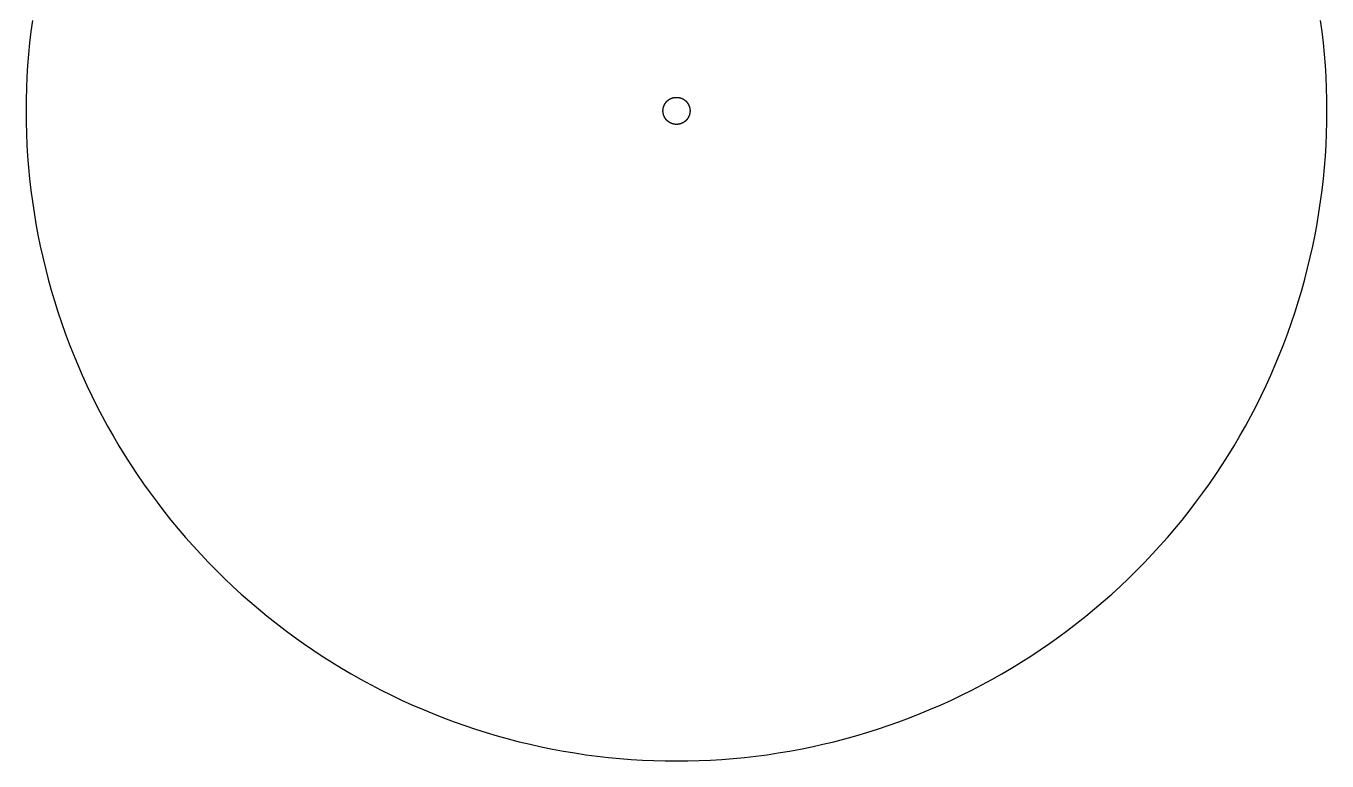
# Model space of a CAD drawing. Header units: metres. Extents: x -125 to 125, y -125 to 158.
# Drawn here: x -125 to 125, y -125 to 16.3 of the extents above; entities that cross this region are included whole.
import ezdxf

# ---------------------------------------------------------------- set-up
doc = ezdxf.new("R2010")
doc.units = ezdxf.units.M

msp = doc.modelspace()

# ---------------------------------------------------------------- linework, layer by layer
for p, q in [((-124.068, 15.2337), (-124.315, 13.0661)), ((-123.784, 17.3966), (-124.068, 15.2337)), ((124.068, 15.2337), (123.784, 17.3966)), ((124.315, 13.0661), (124.068, 15.2337)), ((-124.315, 13.0661), (-124.524, 10.8945)), ((124.524, 10.8945), (124.315, 13.0661)), ((-124.524, 10.8945), (-124.695, 8.71956)), ((124.695, 8.71956), (124.524, 10.8945)), ((-124.695, 8.71956), (-124.829, 6.54199)), ((124.829, 6.54199), (124.695, 8.71956)), ((-124.829, 6.54199), (-124.924, 4.36243)), ((124.924, 4.36243), (124.829, 6.54199)), ((-124.924, 4.36243), (-124.981, 2.18155)), ((-0.716644, 2.49927), (-0.672928, 2.5114)), ((-0.672928, 2.5114), (-0.628983, 2.52277)), ((-0.628983, 2.52277), (-0.584869, 2.53336)), ((-0.584869, 2.53336), (-0.540558, 2.54318)), ((-0.540558, 2.54318), (-0.496094, 2.55222)), ((-0.496094, 2.55222), (-0.451477, 2.56049)), ((-0.451477, 2.56049), (-0.406723, 2.56798)), ((-0.406723, 2.56798), (-0.361847, 2.57469)), ((-0.361847, 2.57469), (-0.316849, 2.58061)), ((-0.316849, 2.58061), (-0.271759, 2.58575)), ((-0.271759, 2.58575), (-0.226593, 2.5901)), ((-0.226593, 2.5901), (-0.181366, 2.59366)), ((-0.181366, 2.59366), (-0.136063, 2.59644)), ((-0.136063, 2.59644), (-0.090729, 2.5984)), ((-0.090729, 2.5984), (-0.045364, 2.59959)), ((-0.045364, 2.59959), (0, 2.59999)), ((0, 2.59999), (0.045364, 2.59959)), ((0.045364, 2.59959), (0.090729, 2.5984)), ((0.090729, 2.5984), (0.136063, 2.59644)), ((0.136063, 2.59644), (0.181366, 2.59366)), ((0.181366, 2.59366), (0.226593, 2.5901)), ((0.226593, 2.5901), (0.271759, 2.58575)), ((0.271759, 2.58575), (0.316849, 2.58061)), ((0.316849, 2.58061), (0.361847, 2.57469)), ((0.361847, 2.57469), (0.406723, 2.56798)), ((0.406723, 2.56798), (0.451477, 2.56049)), ((0.451477, 2.56049), (0.496094, 2.55222)), ((0.496094, 2.55222), (0.540558, 2.54318)), ((0.540558, 2.54318), (0.584869, 2.53336)), ((0.584869, 2.53336), (0.628983, 2.52277)), ((0.628983, 2.52277), (0.672928, 2.5114)), ((0.672928, 2.5114), (0.716644, 2.49927)), ((124.981, 2.18155), (124.924, 4.36243)), ((-124.981, 2.18155), (-125, 0)), ((-125, 0), (-124.981, -2.18155)), ((-2.59999, 0), (-2.59959, 0.045364)), ((-2.59959, -0.045364), (-2.59999, 0)), ((-2.59959, 0.045364), (-2.5984, 0.090729)), ((-2.5984, 0.090729), (-2.59644, 0.136063)), ((-2.59644, 0.136063), (-2.59366, 0.181366)), ((-2.59366, 0.181366), (-2.5901, 0.226593)), ((-2.5901, 0.226593), (-2.58575, 0.271759)), ((-2.58575, 0.271759), (-2.58061, 0.316849)), ((-2.58061, 0.316849), (-2.57469, 0.361847)), ((-2.57469, 0.361847), (-2.56798, 0.406723)), ((-2.56798, 0.406723), (-2.56049, 0.451477)), ((-2.56049, 0.451477), (-2.55222, 0.496094)), ((-2.55222, 0.496094), (-2.54318, 0.540558)), ((-2.54318, 0.540558), (-2.53336, 0.584869)), ((-2.53336, 0.584869), (-2.52277, 0.628983)), ((-2.52277, 0.628983), (-2.5114, 0.672928)), ((-2.5114, 0.672928), (-2.49927, 0.716644)), ((-2.49927, 0.716644), (-2.48639, 0.760162)), ((-2.48639, 0.760162), (-2.47273, 0.803436)), ((-2.47273, 0.803436), (-2.45834, 0.846466)), ((-2.45834, 0.846466), (-2.44319, 0.889252)), ((-2.44319, 0.889252), (-2.42731, 0.931747)), ((-2.42731, 0.931747), (-2.41068, 0.973969)), ((-2.41068, 0.973969), (-2.39331, 1.0159)), ((-2.39331, 1.0159), (-2.37521, 1.05751)), ((-2.37521, 1.05751), (-2.3564, 1.0988)), ((-2.3564, 1.0988), (-2.33685, 1.13976)), ((-2.33685, 1.13976), (-2.3166, 1.18037)), ((-2.3166, 1.18037), (-2.29565, 1.22061)), ((-2.29565, 1.22061), (-2.274, 1.2605)), ((-2.274, 1.2605), (-2.25166, 1.29999)), ((-2.25166, 1.29999), (-2.22862, 1.3391)), ((-2.22862, 1.3391), (-2.20491, 1.37778)), ((-2.20491, 1.37778), (-2.18054, 1.41606)), ((-2.18054, 1.41606), (-2.15549, 1.45389)), ((-2.15549, 1.45389), (-2.12979, 1.49129)), ((-2.12979, 1.49129), (-2.10344, 1.52823)), ((-2.10344, 1.52823), (-2.07645, 1.56471)), ((-2.07645, 1.56471), (-2.04881, 1.60071)), ((-2.04881, 1.60071), (-2.02057, 1.63623)), ((-2.02057, 1.63623), (-1.99171, 1.67123)), ((-1.99171, 1.67123), (-1.96223, 1.70575)), ((-1.96223, 1.70575), (-1.93217, 1.73973)), ((-1.93217, 1.73973), (-1.9015, 1.77319)), ((-1.9015, 1.77319), (-1.87027, 1.80611)), ((-1.87027, 1.80611), (-1.83847, 1.83847)), ((-1.83847, 1.83847), (-1.80611, 1.87027)), ((-1.80611, 1.87027), (-1.77319, 1.9015)), ((-1.77319, 1.9015), (-1.73973, 1.93217)), ((-1.73973, 1.93217), (-1.70575, 1.96223)), ((-1.70575, 1.96223), (-1.67123, 1.99171)), ((-1.67123, 1.99171), (-1.63623, 2.02057)), ((-1.63623, 2.02057), (-1.60071, 2.04881)), ((-1.60071, 2.04881), (-1.56471, 2.07645)), ((-1.56471, 2.07645), (-1.52823, 2.10344)), ((-1.52823, 2.10344), (-1.49129, 2.12979)), ((-1.49129, 2.12979), (-1.45389, 2.15549)), ((-1.45389, 2.15549), (-1.41606, 2.18054)), ((-1.41606, 2.18054), (-1.37778, 2.20491)), ((-1.37778, 2.20491), (-1.3391, 2.22862)), ((-1.3391, 2.22862), (-1.29999, 2.25166)), ((-1.29999, 2.25166), (-1.2605, 2.274)), ((-1.2605, 2.274), (-1.22061, 2.29565)), ((-1.22061, 2.29565), (-1.18037, 2.3166)), ((-1.18037, 2.3166), (-1.13976, 2.33685)), ((-1.13976, 2.33685), (-1.0988, 2.3564)), ((-1.0988, 2.3564), (-1.05751, 2.37521)), ((-1.05751, 2.37521), (-1.0159, 2.39331)), ((-1.0159, 2.39331), (-0.973969, 2.41068)), ((-0.973969, 2.41068), (-0.931747, 2.42731)), ((-0.931747, 2.42731), (-0.889252, 2.44319)), ((-0.889252, 2.44319), (-0.846466, 2.45834)), ((-0.846466, 2.45834), (-0.803436, 2.47273)), ((-0.803436, 2.47273), (-0.760162, 2.48639)), ((-0.760162, 2.48639), (-0.716644, 2.49927)), ((0.716644, 2.49927), (0.760162, 2.48639)), ((0.760162, 2.48639), (0.803436, 2.47273)), ((0.803436, 2.47273), (0.846466, 2.45834)), ((0.846466, 2.45834), (0.889252, 2.44319)), ((0.889252, 2.44319), (0.931747, 2.42731)), ((0.931747, 2.42731), (0.973969, 2.41068)), ((0.973969, 2.41068), (1.0159, 2.39331)), ((1.0159, 2.39331), (1.05751, 2.37521)), ((1.05751, 2.37521), (1.0988, 2.3564)), ((1.0988, 2.3564), (1.13976, 2.33685)), ((1.13976, 2.33685), (1.18037, 2.3166)), ((1.18037, 2.3166), (1.22061, 2.29565)), ((1.22061, 2.29565), (1.2605, 2.274)), ((1.2605, 2.274), (1.29999, 2.25166)), ((1.29999, 2.25166), (1.3391, 2.22862)), ((1.3391, 2.22862), (1.37778, 2.20491)), ((1.37778, 2.20491), (1.41606, 2.18054)), ((1.41606, 2.18054), (1.45389, 2.15549)), ((1.45389, 2.15549), (1.49129, 2.12979)), ((1.49129, 2.12979), (1.52823, 2.10344)), ((1.52823, 2.10344), (1.56471, 2.07645)), ((1.56471, 2.07645), (1.60071, 2.04881)), ((1.60071, 2.04881), (1.63623, 2.02057)), ((1.63623, 2.02057), (1.67123, 1.99171)), ((1.67123, 1.99171), (1.70575, 1.96223)), ((1.70575, 1.96223), (1.73973, 1.93217)), ((1.73973, 1.93217), (1.77319, 1.9015)), ((1.77319, 1.9015), (1.80611, 1.87027)), ((1.80611, 1.87027), (1.83847, 1.83847)), ((1.83847, 1.83847), (1.87027, 1.80611)), ((1.87027, 1.80611), (1.9015, 1.77319)), ((1.9015, 1.77319), (1.93217, 1.73973)), ((1.93217, 1.73973), (1.96223, 1.70575)), ((1.96223, 1.70575), (1.99171, 1.67123)), ((1.99171, 1.67123), (2.02057, 1.63623)), ((2.02057, 1.63623), (2.04881, 1.60071)), ((2.04881, 1.60071), (2.07645, 1.56471)), ((2.07645, 1.56471), (2.10344, 1.52823)), ((2.10344, 1.52823), (2.12979, 1.49129)), ((2.12979, 1.49129), (2.15549, 1.45389)), ((2.15549, 1.45389), (2.18054, 1.41606)), ((2.18054, 1.41606), (2.20491, 1.37778)), ((2.20491, 1.37778), (2.22862, 1.3391)), ((2.22862, 1.3391), (2.25166, 1.29999)), ((2.25166, 1.29999), (2.274, 1.2605)), ((2.274, 1.2605), (2.29565, 1.22061)), ((2.29565, 1.22061), (2.3166, 1.18037)), ((2.3166, 1.18037), (2.33685, 1.13976)), ((2.33685, 1.13976), (2.3564, 1.0988)), ((2.3564, 1.0988), (2.37521, 1.05751)), ((2.37521, 1.05751), (2.39331, 1.0159)), ((2.39331, 1.0159), (2.41068, 0.973969)), ((2.41068, 0.973969), (2.42731, 0.931747)), ((2.42731, 0.931747), (2.44319, 0.889252)), ((2.44319, 0.889252), (2.45834, 0.846466)), ((2.45834, 0.846466), (2.47273, 0.803436)), ((2.47273, 0.803436), (2.48639, 0.760162)), ((2.48639, 0.760162), (2.49927, 0.716644)), ((2.49927, 0.716644), (2.5114, 0.672928)), ((2.5114, 0.672928), (2.52277, 0.628983)), ((2.52277, 0.628983), (2.53336, 0.584869)), ((2.53336, 0.584869), (2.54318, 0.540558)), ((2.54318, 0.540558), (2.55222, 0.496094)), ((2.55222, 0.496094), (2.56049, 0.451477)), ((2.56049, 0.451477), (2.56798, 0.406723)), ((2.56798, 0.406723), (2.57469, 0.361847)), ((2.57469, 0.361847), (2.58061, 0.316849)), ((2.58061, 0.316849), (2.58575, 0.271759)), ((2.58575, 0.271759), (2.5901, 0.226593)), ((2.5901, 0.226593), (2.59366, 0.181366)), ((2.59366, 0.181366), (2.59644, 0.136063)), ((2.59644, 0.136063), (2.5984, 0.090729)), ((2.5984, 0.090729), (2.59959, 0.045364)), ((2.59959, 0.045364), (2.59999, 0)), ((2.59999, 0), (2.59959, -0.045364)), ((125, 0), (124.981, 2.18155)), ((124.981, -2.18155), (125, 0)), ((-124.981, -2.18155), (-124.924, -4.36243)), ((-2.5984, -0.090729), (-2.59959, -0.045364)), ((-2.59644, -0.136063), (-2.5984, -0.090729)), ((-2.59366, -0.181366), (-2.59644, -0.136063)), ((-2.5901, -0.226593), (-2.59366, -0.181366)), ((-2.58575, -0.271759), (-2.5901, -0.226593)), ((-2.58061, -0.316849), (-2.58575, -0.271759)), ((-2.57469, -0.361847), (-2.58061, -0.316849)), ((-2.56798, -0.406723), (-2.57469, -0.361847)), ((-2.56049, -0.451477), (-2.56798, -0.406723)), ((-2.55222, -0.496094), (-2.56049, -0.451477)), ((-2.54318, -0.540558), (-2.55222, -0.496094)), ((-2.53336, -0.584869), (-2.54318, -0.540558)), ((-2.52277, -0.628983), (-2.53336, -0.584869)), ((-2.5114, -0.672928), (-2.52277, -0.628983)), ((-2.49927, -0.716644), (-2.5114, -0.672928)), ((-2.48639, -0.760162), (-2.49927, -0.716644)), ((-2.47273, -0.803436), (-2.48639, -0.760162)), ((-2.45834, -0.846466), (-2.47273, -0.803436)), ((-2.44319, -0.889252), (-2.45834, -0.846466)), ((-2.42731, -0.931747), (-2.44319, -0.889252)), ((-2.41068, -0.973969), (-2.42731, -0.931747)), ((-2.39331, -1.0159), (-2.41068, -0.973969)), ((-2.37521, -1.05751), (-2.39331, -1.0159)), ((-2.3564, -1.0988), (-2.37521, -1.05751)), ((-2.33685, -1.13976), (-2.3564, -1.0988)), ((-2.3166, -1.18037), (-2.33685, -1.13976)), ((-2.29565, -1.22061), (-2.3166, -1.18037)), ((-2.274, -1.2605), (-2.29565, -1.22061)), ((-2.25166, -1.29999), (-2.274, -1.2605)), ((-2.22862, -1.3391), (-2.25166, -1.29999)), ((-2.20491, -1.37778), (-2.22862, -1.3391)), ((-2.18054, -1.41606), (-2.20491, -1.37778)), ((-2.15549, -1.45389), (-2.18054, -1.41606)), ((-2.12979, -1.49129), (-2.15549, -1.45389)), ((-2.10344, -1.52823), (-2.12979, -1.49129)), ((-2.07645, -1.56471), (-2.10344, -1.52823)), ((-2.04881, -1.60071), (-2.07645, -1.56471)), ((-2.02057, -1.63623), (-2.04881, -1.60071)), ((-1.99171, -1.67123), (-2.02057, -1.63623)), ((-1.96223, -1.70575), (-1.99171, -1.67123)), ((-1.93217, -1.73973), (-1.96223, -1.70575)), ((-1.9015, -1.77319), (-1.93217, -1.73973)), ((-1.87027, -1.80611), (-1.9015, -1.77319)), ((-1.83847, -1.83847), (-1.87027, -1.80611)), ((-1.80611, -1.87027), (-1.83847, -1.83847)), ((-1.77319, -1.9015), (-1.80611, -1.87027)), ((-1.73973, -1.93217), (-1.77319, -1.9015)), ((-1.70575, -1.96223), (-1.73973, -1.93217)), ((-1.67123, -1.99171), (-1.70575, -1.96223)), ((-1.63623, -2.02057), (-1.67123, -1.99171)), ((-1.60071, -2.04881), (-1.63623, -2.02057)), ((-1.56471, -2.07645), (-1.60071, -2.04881)), ((-1.52823, -2.10344), (-1.56471, -2.07645)), ((-1.49129, -2.12979), (-1.52823, -2.10344)), ((-1.45389, -2.15549), (-1.49129, -2.12979)), ((-1.41606, -2.18054), (-1.45389, -2.15549)), ((-1.37778, -2.20491), (-1.41606, -2.18054)), ((-1.3391, -2.22862), (-1.37778, -2.20491)), ((-1.29999, -2.25166), (-1.3391, -2.22862)), ((-1.2605, -2.274), (-1.29999, -2.25166)), ((-1.22061, -2.29565), (-1.2605, -2.274)), ((-1.18037, -2.3166), (-1.22061, -2.29565)), ((-1.13976, -2.33685), (-1.18037, -2.3166)), ((-1.0988, -2.3564), (-1.13976, -2.33685)), ((-1.05751, -2.37521), (-1.0988, -2.3564)), ((-1.0159, -2.39331), (-1.05751, -2.37521)), ((-0.973969, -2.41068), (-1.0159, -2.39331)), ((-0.931747, -2.42731), (-0.973969, -2.41068)), ((-0.889252, -2.44319), (-0.931747, -2.42731)), ((-0.846466, -2.45834), (-0.889252, -2.44319)), ((-0.803436, -2.47273), (-0.846466, -2.45834)), ((-0.760162, -2.48639), (-0.803436, -2.47273)), ((-0.716644, -2.49927), (-0.760162, -2.48639)), ((-0.672928, -2.5114), (-0.716644, -2.49927)), ((0.716644, -2.49927), (0.672928, -2.5114)), ((0.760162, -2.48639), (0.716644, -2.49927)), ((0.803436, -2.47273), (0.760162, -2.48639)), ((0.846466, -2.45834), (0.803436, -2.47273)), ((0.889252, -2.44319), (0.846466, -2.45834)), ((0.931747, -2.42731), (0.889252, -2.44319)), ((0.973969, -2.41068), (0.931747, -2.42731)), ((1.0159, -2.39331), (0.973969, -2.41068)), ((1.05751, -2.37521), (1.0159, -2.39331)), ((1.0988, -2.3564), (1.05751, -2.37521)), ((1.13976, -2.33685), (1.0988, -2.3564)), ((1.18037, -2.3166), (1.13976, -2.33685)), ((1.22061, -2.29565), (1.18037, -2.3166)), ((1.2605, -2.274), (1.22061, -2.29565)), ((1.29999, -2.25166), (1.2605, -2.274)), ((1.3391, -2.22862), (1.29999, -2.25166)), ((1.37778, -2.20491), (1.3391, -2.22862)), ((1.41606, -2.18054), (1.37778, -2.20491)), ((1.45389, -2.15549), (1.41606, -2.18054)), ((1.49129, -2.12979), (1.45389, -2.15549)), ((1.52823, -2.10344), (1.49129, -2.12979)), ((1.56471, -2.07645), (1.52823, -2.10344)), ((1.60071, -2.04881), (1.56471, -2.07645)), ((1.63623, -2.02057), (1.60071, -2.04881)), ((1.67123, -1.99171), (1.63623, -2.02057)), ((1.70575, -1.96223), (1.67123, -1.99171)), ((1.73973, -1.93217), (1.70575, -1.96223)), ((1.77319, -1.9015), (1.73973, -1.93217)), ((1.80611, -1.87027), (1.77319, -1.9015)), ((1.83847, -1.83847), (1.80611, -1.87027)), ((1.87027, -1.80611), (1.83847, -1.83847)), ((1.9015, -1.77319), (1.87027, -1.80611)), ((1.93217, -1.73973), (1.9015, -1.77319)), ((1.96223, -1.70575), (1.93217, -1.73973)), ((1.99171, -1.67123), (1.96223, -1.70575)), ((2.02057, -1.63623), (1.99171, -1.67123)), ((2.04881, -1.60071), (2.02057, -1.63623)), ((2.07645, -1.56471), (2.04881, -1.60071)), ((2.10344, -1.52823), (2.07645, -1.56471)), ((2.12979, -1.49129), (2.10344, -1.52823)), ((2.15549, -1.45389), (2.12979, -1.49129)), ((2.18054, -1.41606), (2.15549, -1.45389)), ((2.20491, -1.37778), (2.18054, -1.41606)), ((2.22862, -1.3391), (2.20491, -1.37778)), ((2.25166, -1.29999), (2.22862, -1.3391)), ((2.274, -1.2605), (2.25166, -1.29999)), ((2.29565, -1.22061), (2.274, -1.2605)), ((2.3166, -1.18037), (2.29565, -1.22061)), ((2.33685, -1.13976), (2.3166, -1.18037)), ((2.3564, -1.0988), (2.33685, -1.13976)), ((2.37521, -1.05751), (2.3564, -1.0988)), ((2.39331, -1.0159), (2.37521, -1.05751)), ((2.41068, -0.973969), (2.39331, -1.0159)), ((2.42731, -0.931747), (2.41068, -0.973969)), ((2.44319, -0.889252), (2.42731, -0.931747)), ((2.45834, -0.846466), (2.44319, -0.889252)), ((2.47273, -0.803436), (2.45834, -0.846466)), ((2.48639, -0.760162), (2.47273, -0.803436)), ((2.49927, -0.716644), (2.48639, -0.760162)), ((2.5114, -0.672928), (2.49927, -0.716644)), ((2.52277, -0.628983), (2.5114, -0.672928)), ((2.53336, -0.584869), (2.52277, -0.628983)), ((2.54318, -0.540558), (2.53336, -0.584869)), ((2.55222, -0.496094), (2.54318, -0.540558)), ((2.56049, -0.451477), (2.55222, -0.496094)), ((2.56798, -0.406723), (2.56049, -0.451477)), ((2.57469, -0.361847), (2.56798, -0.406723)), ((2.58061, -0.316849), (2.57469, -0.361847)), ((2.58575, -0.271759), (2.58061, -0.316849)), ((2.5901, -0.226593), (2.58575, -0.271759)), ((2.59366, -0.181366), (2.5901, -0.226593)), ((2.59644, -0.136063), (2.59366, -0.181366)), ((2.5984, -0.090729), (2.59644, -0.136063)), ((2.59959, -0.045364), (2.5984, -0.090729)), ((124.924, -4.36243), (124.981, -2.18155)), ((-124.924, -4.36243), (-124.829, -6.54199)), ((-0.628983, -2.52277), (-0.672928, -2.5114)), ((-0.584869, -2.53336), (-0.628983, -2.52277)), ((-0.540558, -2.54318), (-0.584869, -2.53336)), ((-0.496094, -2.55222), (-0.540558, -2.54318)), ((-0.451477, -2.56049), (-0.496094, -2.55222)), ((-0.406723, -2.56798), (-0.451477, -2.56049)), ((-0.361847, -2.57469), (-0.406723, -2.56798)), ((-0.316849, -2.58061), (-0.361847, -2.57469)), ((-0.271759, -2.58575), (-0.316849, -2.58061)), ((-0.226593, -2.5901), (-0.271759, -2.58575)), ((-0.181366, -2.59366), (-0.226593, -2.5901)), ((-0.136063, -2.59644), (-0.181366, -2.59366)), ((-0.090729, -2.5984), (-0.136063, -2.59644)), ((-0.045364, -2.59959), (-0.090729, -2.5984)), ((0, -2.59999), (-0.045364, -2.59959)), ((0.045364, -2.59959), (0, -2.59999)), ((0.090729, -2.5984), (0.045364, -2.59959)), ((0.136063, -2.59644), (0.090729, -2.5984)), ((0.181366, -2.59366), (0.136063, -2.59644)), ((0.226593, -2.5901), (0.181366, -2.59366)), ((0.271759, -2.58575), (0.226593, -2.5901)), ((0.316849, -2.58061), (0.271759, -2.58575)), ((0.361847, -2.57469), (0.316849, -2.58061)), ((0.406723, -2.56798), (0.361847, -2.57469)), ((0.451477, -2.56049), (0.406723, -2.56798)), ((0.496094, -2.55222), (0.451477, -2.56049)), ((0.540558, -2.54318), (0.496094, -2.55222)), ((0.584869, -2.53336), (0.540558, -2.54318)), ((0.628983, -2.52277), (0.584869, -2.53336)), ((0.672928, -2.5114), (0.628983, -2.52277)), ((124.829, -6.54199), (124.924, -4.36243)), ((-124.829, -6.54199), (-124.695, -8.71956)), ((124.695, -8.71956), (124.829, -6.54199)), ((-124.695, -8.71956), (-124.524, -10.8945)), ((124.524, -10.8945), (124.695, -8.71956)), ((-124.524, -10.8945), (-124.315, -13.0661)), ((124.315, -13.0661), (124.524, -10.8945)), ((-124.315, -13.0661), (-124.068, -15.2337)), ((124.068, -15.2337), (124.315, -13.0661)), ((-124.068, -15.2337), (-123.784, -17.3966)), ((-123.784, -17.3966), (-123.461, -19.5543)), ((123.461, -19.5543), (123.784, -17.3966)), ((123.784, -17.3966), (124.068, -15.2337)), ((-123.461, -19.5543), (-123.101, -21.706)), ((123.101, -21.706), (123.461, -19.5543)), ((-123.101, -21.706), (-122.703, -23.8511)), ((122.703, -23.8511), (123.101, -21.706)), ((-122.703, -23.8511), (-122.268, -25.989)), ((122.268, -25.989), (122.703, -23.8511)), ((-122.268, -25.989), (-121.796, -28.1189)), ((121.796, -28.1189), (122.268, -25.989)), ((-121.796, -28.1189), (-121.287, -30.2402)), ((121.287, -30.2402), (121.796, -28.1189)), ((-121.287, -30.2402), (-120.741, -32.3524)), ((-120.741, -32.3524), (-120.158, -34.4547)), ((120.158, -34.4547), (120.741, -32.3524)), ((120.741, -32.3524), (121.287, -30.2402)), ((-120.158, -34.4547), (-119.538, -36.5465)), ((119.538, -36.5465), (120.158, -34.4547)), ((-119.538, -36.5465), (-118.882, -38.6271)), ((118.882, -38.6271), (119.538, -36.5465)), ((-118.882, -38.6271), (-118.19, -40.696)), ((118.19, -40.696), (118.882, -38.6271)), ((-118.19, -40.696), (-117.462, -42.7525)), ((117.462, -42.7525), (118.19, -40.696)), ((-117.462, -42.7525), (-116.698, -44.796)), ((-116.698, -44.796), (-115.898, -46.8258)), ((115.898, -46.8258), (116.698, -44.796)), ((116.698, -44.796), (117.462, -42.7525)), ((-115.898, -46.8258), (-115.063, -48.8414)), ((115.063, -48.8414), (115.898, -46.8258)), ((-115.063, -48.8414), (-114.193, -50.8421)), ((114.193, -50.8421), (115.063, -48.8414)), ((-114.193, -50.8421), (-113.288, -52.8273)), ((113.288, -52.8273), (114.193, -50.8421)), ((-113.288, -52.8273), (-112.349, -54.7964)), ((-112.349, -54.7964), (-111.376, -56.7488)), ((111.376, -56.7488), (112.349, -54.7964)), ((112.349, -54.7964), (113.288, -52.8273)), ((-111.376, -56.7488), (-110.368, -58.6839)), ((110.368, -58.6839), (111.376, -56.7488)), ((-110.368, -58.6839), (-109.327, -60.6012)), ((109.327, -60.6012), (110.368, -58.6839)), ((-109.327, -60.6012), (-108.253, -62.5)), ((-108.253, -62.5), (-107.146, -64.3797)), ((107.146, -64.3797), (108.253, -62.5)), ((108.253, -62.5), (109.327, -60.6012)), ((-107.146, -64.3797), (-106.006, -66.2399)), ((106.006, -66.2399), (107.146, -64.3797)), ((-106.006, -66.2399), (-104.834, -68.0799)), ((104.834, -68.0799), (106.006, -66.2399)), ((-104.834, -68.0799), (-103.63, -69.8991)), ((-103.63, -69.8991), (-102.394, -71.6971)), ((102.394, -71.6971), (103.63, -69.8991)), ((103.63, -69.8991), (104.834, -68.0799)), ((-102.394, -71.6971), (-101.127, -73.4731)), ((101.127, -73.4731), (102.394, -71.6971)), ((-101.127, -73.4731), (-99.8294, -75.2269)), ((99.8294, -75.2269), (101.127, -73.4731)), ((-99.8294, -75.2269), (-98.5013, -76.9577)), ((-98.5013, -76.9577), (-97.1432, -78.665)), ((97.1432, -78.665), (98.5013, -76.9577)), ((98.5013, -76.9577), (99.8294, -75.2269)), ((-97.1432, -78.665), (-95.7556, -80.3484)), ((95.7556, -80.3484), (97.1432, -78.665)), ((-95.7556, -80.3484), (-94.3387, -82.0074)), ((-94.3387, -82.0074), (-92.8931, -83.6413)), ((92.8931, -83.6413), (94.3387, -82.0074)), ((94.3387, -82.0074), (95.7556, -80.3484)), ((-92.8931, -83.6413), (-91.4192, -85.2498)), ((91.4192, -85.2498), (92.8931, -83.6413)), ((-91.4192, -85.2498), (-89.9175, -86.8323)), ((-89.9175, -86.8323), (-88.3883, -88.3883)), ((88.3883, -88.3883), (89.9175, -86.8323)), ((89.9175, -86.8323), (91.4192, -85.2498)), ((-88.3883, -88.3883), (-86.8323, -89.9175)), ((-86.8323, -89.9175), (-85.2498, -91.4192)), ((85.2498, -91.4192), (86.8323, -89.9175)), ((86.8323, -89.9175), (88.3883, -88.3883)), ((-85.2498, -91.4192), (-83.6413, -92.8931)), ((83.6413, -92.8931), (85.2498, -91.4192)), ((-83.6413, -92.8931), (-82.0074, -94.3387)), ((-82.0074, -94.3387), (-80.3484, -95.7556)), ((80.3484, -95.7556), (82.0074, -94.3387)), ((82.0074, -94.3387), (83.6413, -92.8931)), ((-80.3484, -95.7556), (-78.665, -97.1432)), ((-78.665, -97.1432), (-76.9577, -98.5013)), ((76.9577, -98.5013), (78.665, -97.1432)), ((78.665, -97.1432), (80.3484, -95.7556)), ((-76.9577, -98.5013), (-75.2269, -99.8294)), ((-75.2269, -99.8294), (-73.4731, -101.127)), ((73.4731, -101.127), (75.2269, -99.8294)), ((75.2269, -99.8294), (76.9577, -98.5013)), ((-73.4731, -101.127), (-71.6971, -102.394)), ((-71.6971, -102.394), (-69.8991, -103.63)), ((69.8991, -103.63), (71.6971, -102.394)), ((71.6971, -102.394), (73.4731, -101.127)), ((-69.8991, -103.63), (-68.0799, -104.834)), ((-68.0799, -104.834), (-66.2399, -106.006)), ((66.2399, -106.006), (68.0799, -104.834)), ((68.0799, -104.834), (69.8991, -103.63)), ((-66.2399, -106.006), (-64.3797, -107.146)), ((-64.3797, -107.146), (-62.5, -108.253)), ((62.5, -108.253), (64.3797, -107.146)), ((64.3797, -107.146), (66.2399, -106.006)), ((-62.5, -108.253), (-60.6012, -109.327)), ((-60.6012, -109.327), (-58.6839, -110.368)), ((58.6839, -110.368), (60.6012, -109.327)), ((60.6012, -109.327), (62.5, -108.253)), ((-58.6839, -110.368), (-56.7488, -111.376)), ((-56.7488, -111.376), (-54.7964, -112.349)), ((-54.7964, -112.349), (-52.8273, -113.288)), ((52.8273, -113.288), (54.7964, -112.349)), ((54.7964, -112.349), (56.7488, -111.376)), ((56.7488, -111.376), (58.6839, -110.368)), ((-52.8273, -113.288), (-50.8421, -114.193)), ((-50.8421, -114.193), (-48.8414, -115.063)), ((48.8414, -115.063), (50.8421, -114.193)), ((50.8421, -114.193), (52.8273, -113.288)), ((-48.8414, -115.063), (-46.8258, -115.898)), ((-46.8258, -115.898), (-44.796, -116.698)), ((-44.796, -116.698), (-42.7525, -117.462)), ((-42.7525, -117.462), (-40.696, -118.19)), ((40.696, -118.19), (42.7525, -117.462)), ((42.7525, -117.462), (44.796, -116.698)), ((44.796, -116.698), (46.8258, -115.898)), ((46.8258, -115.898), (48.8414, -115.063)), ((-40.696, -118.19), (-38.6271, -118.882)), ((-38.6271, -118.882), (-36.5465, -119.538)), ((-36.5465, -119.538), (-34.4547, -120.158)), ((34.4547, -120.158), (36.5465, -119.538)), ((36.5465, -119.538), (38.6271, -118.882)), ((38.6271, -118.882), (40.696, -118.19)), ((-34.4547, -120.158), (-32.3524, -120.741)), ((-32.3524, -120.741), (-30.2402, -121.287)), ((-30.2402, -121.287), (-28.1189, -121.796)), ((-28.1189, -121.796), (-25.989, -122.268)), ((-25.989, -122.268), (-23.8511, -122.703)), ((23.8511, -122.703), (25.989, -122.268)), ((25.989, -122.268), (28.1189, -121.796)), ((28.1189, -121.796), (30.2402, -121.287)), ((30.2402, -121.287), (32.3524, -120.741)), ((32.3524, -120.741), (34.4547, -120.158)), ((-23.8511, -122.703), (-21.706, -123.101)), ((-21.706, -123.101), (-19.5543, -123.461)), ((-19.5543, -123.461), (-17.3966, -123.784)), ((-17.3966, -123.784), (-15.2337, -124.068)), ((-15.2337, -124.068), (-13.0661, -124.315)), ((-13.0661, -124.315), (-10.8945, -124.524)), ((-10.8945, -124.524), (-8.71956, -124.695)), ((-8.71956, -124.695), (-6.54199, -124.829)), ((-6.54199, -124.829), (-4.36243, -124.924)), ((-4.36243, -124.924), (-2.18155, -124.981)), ((-2.18155, -124.981), (0, -125)), ((0, -125), (2.18155, -124.981)), ((2.18155, -124.981), (4.36243, -124.924)), ((4.36243, -124.924), (6.54199, -124.829)), ((6.54199, -124.829), (8.71956, -124.695)), ((8.71956, -124.695), (10.8945, -124.524)), ((10.8945, -124.524), (13.0661, -124.315)), ((13.0661, -124.315), (15.2337, -124.068)), ((15.2337, -124.068), (17.3966, -123.784)), ((17.3966, -123.784), (19.5543, -123.461)), ((19.5543, -123.461), (21.706, -123.101)), ((21.706, -123.101), (23.8511, -122.703))]:
    msp.add_line(p, q)

doc.saveas('drawing.dxf')
